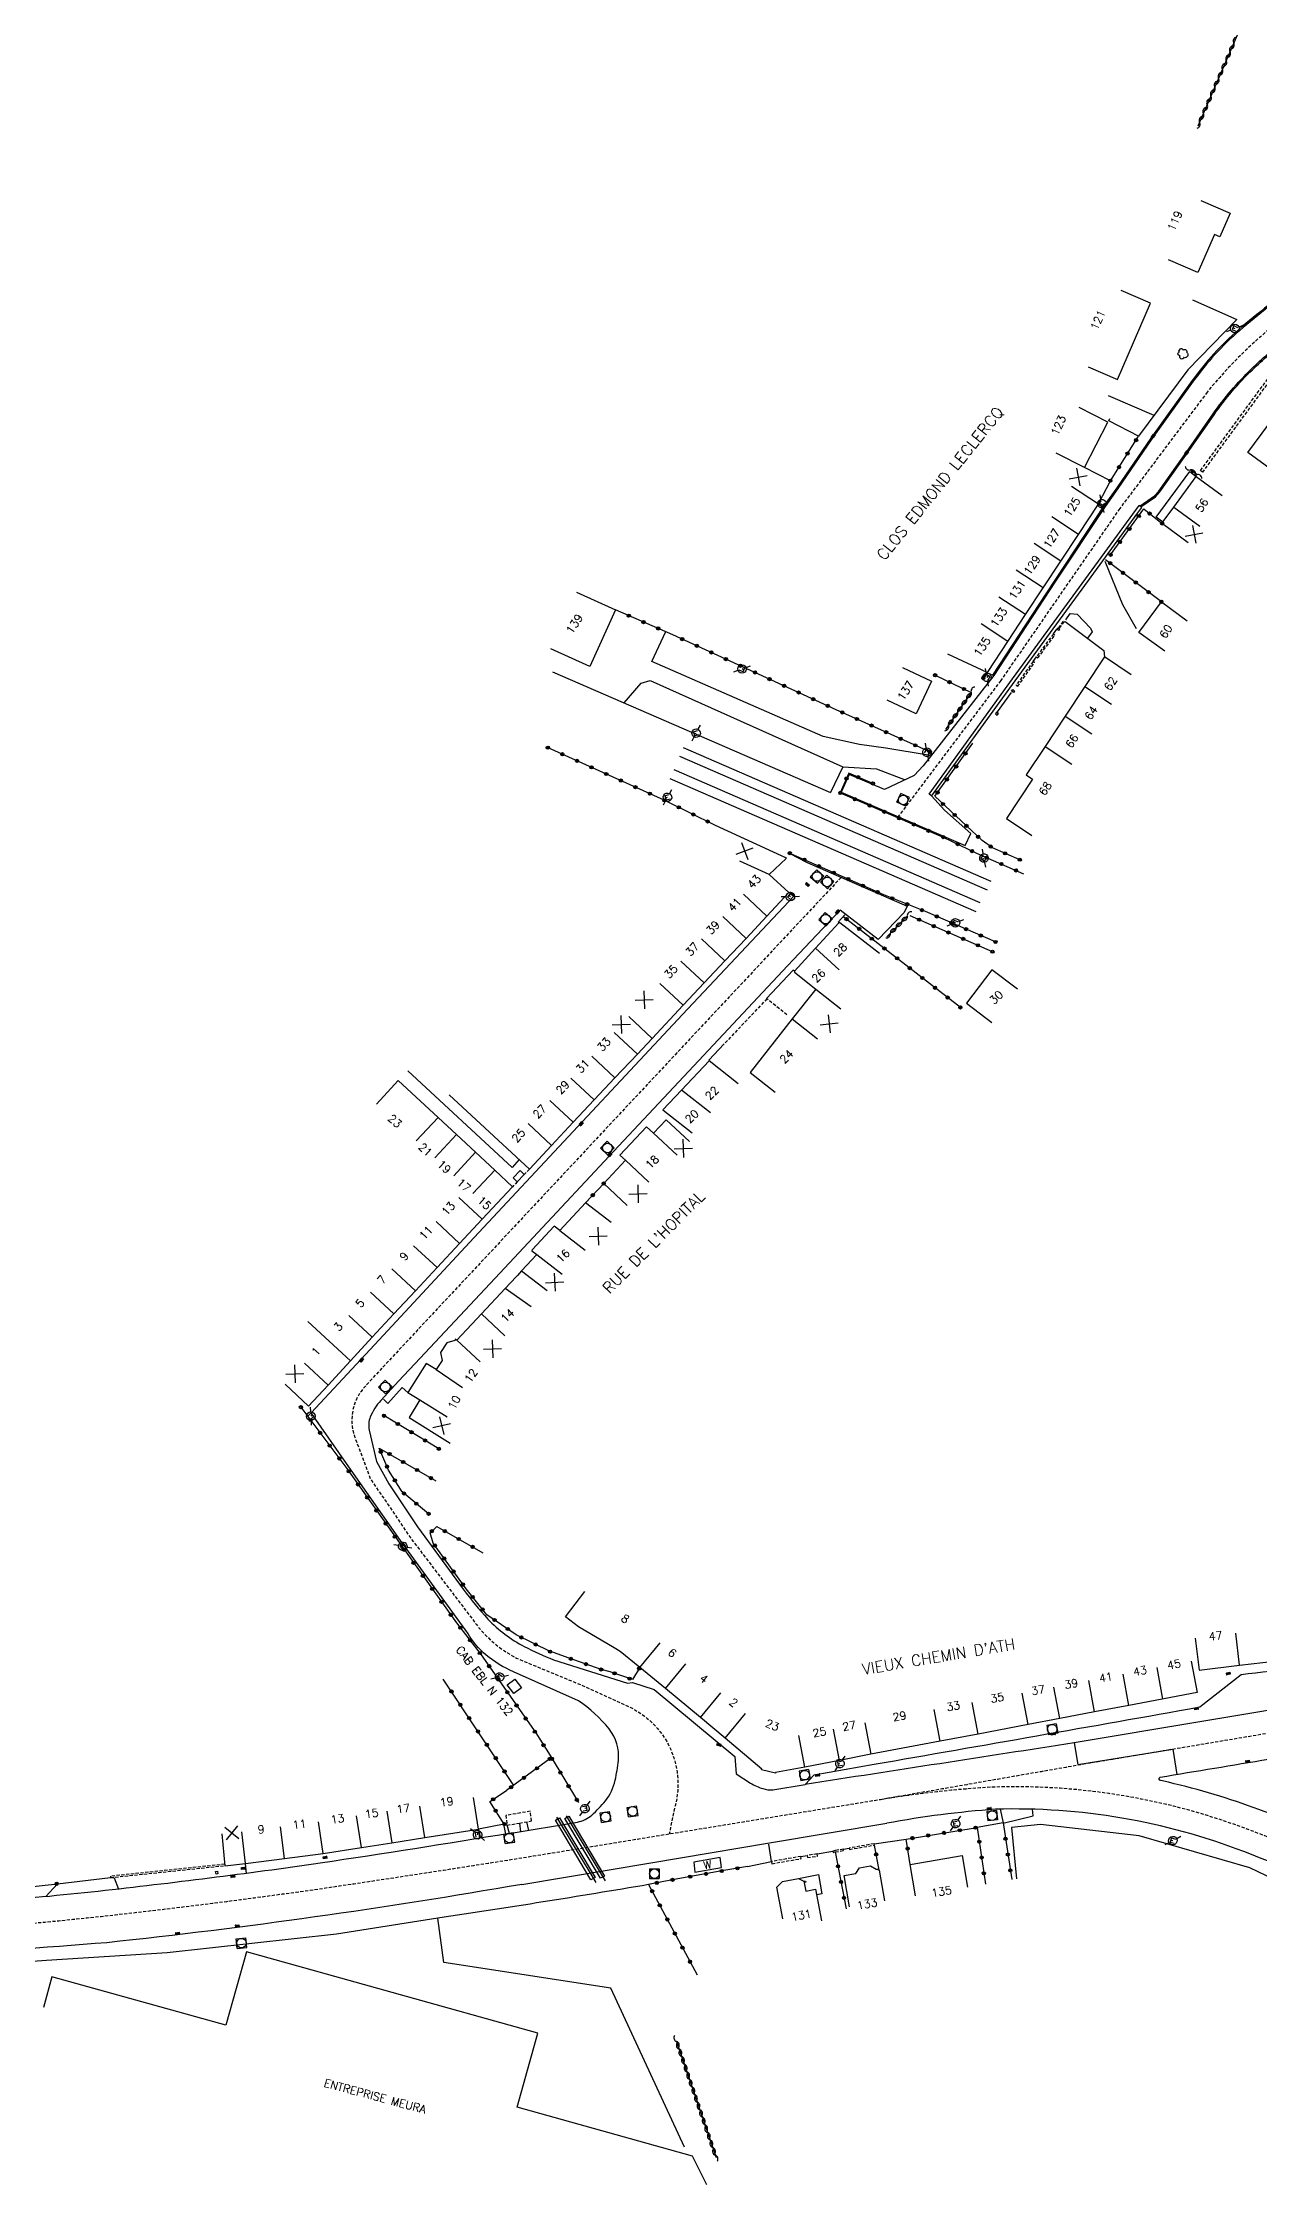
# Model space of a CAD drawing. Header units: millimetres. Extents: x 82000 to 83000, y 144000 to 145000.
# Drawn here: x 82163.7 to 82353.6, y 144452.7 to 144788.1 of the extents above; entities that cross this region are included whole.
import ezdxf
from ezdxf.enums import TextEntityAlignment as Align

# ---------------------------------------------------------------- set-up
doc = ezdxf.new("R2010")
doc.units = ezdxf.units.MM
doc.linetypes.add('DASHED', pattern=[0.75, 0.5, -0.25])
doc.layers.get('0').update_dxf_attribs({"linetype": 'CONTINUOUS'})
for name, color, linetype in [('W0001', 6, 'DASHED'), ('W0008', 7, 'CONTINUOUS'), ('W0100', 7, 'CONTINUOUS'), ('W0112', 1, 'DASHED'), ('W0211', 2, 'CONTINUOUS'), ('W0300', 7, 'CONTINUOUS'), ('W0310', 3, 'CONTINUOUS'), ('W0322', 7, 'CONTINUOUS'), ('W0330', 7, 'CONTINUOUS'), ('W0334', 7, 'CONTINUOUS'), ('W0400', 7, 'CONTINUOUS'), ('W0420', 7, 'CONTINUOUS'), ('W0471', 7, 'CONTINUOUS'), ('W0700', 7, 'CONTINUOUS'), ('W0984', 7, 'CONTINUOUS'), ('W0989', 7, 'CONTINUOUS'), ('W0991', 7, 'CONTINUOUS'), ('W1102', 7, 'CONTINUOUS')]:
    doc.layers.add(name, color=color, linetype=linetype)
doc.styles.get("Standard").update_dxf_attribs({"font": 'romans.shx', "width": 0.85})

# ---------------------------------------------------------------- blocks, each defined once
blk = doc.blocks.new('t310o')
at = {"color": 0, "linetype": 'Continuous'}
for centre, start, end in [((-0.5, 0.38), 216.8699, 323.1304), ((0.5, -0.37), 36.8699, 143.1303)]:
    blk.add_arc(centre, 0.625, start, end, dxfattribs=at)
blk = doc.blocks.new('T471')
for p, q in [((-0.333334, 0.333334), (-0.333334, -0.333334)), ((-0.333334, 0.333334), (0.333334, 0.333334)), ((-0.333334, 0), (0, 0)), ((0.500001, 0.500001), (1.000002, 1.000002)), ((-0.500001, -0.500001), (-1.000002, -1.000002)), ((-0.333334, -0.333334), (0.333334, -0.333334))]:
    blk.add_line(p, q)
blk.add_ellipse((0, 0), major_axis=(0.471405, 0.471405), ratio=1, start_param=5.4977871438, end_param=11.780972451)
blk = doc.blocks.new('T400')
for p, q in [((-0.15, 0.3), (0.15, 0.3)), ((-0.15, -0.25), (-0.15, 0.3)), ((-0.15, 0.15), (0.15, 0.15)), ((-0.15, 0), (0.15, 0)), ((0.15, 0.3), (0.15, -0.25)), ((-0.15, -0.15), (0.15, -0.15)), ((-0.15, -0.25), (-0.15, -0.3)), ((-0.15, -0.3), (0.15, -0.3)), ((0.15, -0.3), (0.15, -0.25))]:
    blk.add_line(p, q)
blk = doc.blocks.new('T420')
for p, q in [((0.75, 0.75), (-0.75, 0.75)), ((-0.75, 0.75), (-0.75, -0.75)), ((0.75, 0.75), (0.75, -0.75)), ((0.75, -0.75), (-0.75, -0.75))]:
    blk.add_line(p, q)
blk.add_ellipse((0, 0), major_axis=(-0.53, 0.53), ratio=1, start_param=3.926991, end_param=10.210176)
blk = doc.blocks.new('t322o')
at = {"color": 0, "linetype": 'Continuous'}
for radius in [0.25, 0.15]:
    blk.add_circle((0, 0), radius, dxfattribs=at)
blk = doc.blocks.new('t991o')
at = {"color": 0, "linetype": 'Continuous'}
for p, q in [((-1, 1), (1, -1)), ((-1, -1), (1, 1))]:
    blk.add_line(p, q, dxfattribs=at)
blk = doc.blocks.new('T300')
for p, q in [((-0.8, 0.51), (-0.86, 0.34)), ((-0.86, 0.34), (-0.86, 0.17)), ((-0.86, 0.17), (-0.74, 0.06)), ((-0.69, 0.63), (-0.8, 0.51)), ((-0.8, -0.06), (-0.74, 0.06)), ((-0.74, 0.06), (-0.69, 0.11)), ((-0.57, 0.69), (-0.69, 0.63)), ((-0.46, 0.69), (-0.57, 0.69)), ((-0.29, 0.63), (-0.46, 0.69)), ((-0.29, 0.63), (-0.17, 0.74)), ((-0.23, 0.57), (-0.29, 0.63)), ((-0.17, 0.74), (-0.06, 0.8)), ((-0.06, 0.8), (0.06, 0.8)), ((0.06, 0.8), (0.23, 0.74)), ((0.23, 0.74), (0.34, 0.63)), ((0.34, 0.63), (0.4, 0.51)), ((0.46, 0.46), (0.34, 0.46)), ((0.4, 0.51), (0.4, 0.46)), ((0.57, 0.4), (0.46, 0.46)), ((0.57, 0.4), (0.69, 0.29)), ((0.69, 0.29), (0.74, 0.17)), ((0.74, 0.06), (0.69, -0.17)), ((0.74, 0.17), (0.74, 0.06)), ((-0.8, -0.17), (-0.8, -0.06)), ((-0.8, -0.23), (-0.8, -0.17)), ((-0.74, -0.34), (-0.8, -0.23)), ((-0.69, -0.4), (-0.74, -0.34)), ((-0.51, -0.46), (-0.69, -0.4)), ((-0.4, -0.46), (-0.51, -0.46)), ((-0.4, -0.46), (-0.34, -0.46)), ((-0.34, -0.46), (-0.34, -0.4)), ((-0.34, -0.51), (-0.34, -0.46)), ((-0.29, -0.63), (-0.34, -0.51)), ((-0.17, -0.74), (-0.29, -0.63)), ((-0.06, -0.8), (-0.17, -0.74)), ((0.06, -0.8), (-0.06, -0.8)), ((0.17, -0.74), (0.06, -0.8)), ((0.23, -0.69), (0.17, -0.74)), ((0.29, -0.46), (0.23, -0.46)), ((0.29, -0.63), (0.23, -0.69)), ((0.46, -0.4), (0.29, -0.46)), ((0.34, -0.51), (0.29, -0.63)), ((0.34, -0.51), (0.34, -0.46)), ((0.57, -0.34), (0.46, -0.4)), ((0.63, -0.29), (0.57, -0.34)), ((0.69, -0.17), (0.63, -0.29))]:
    blk.add_line(p, q)

msp = doc.modelspace()

# ---------------------------------------------------------------- linework, layer by layer
at = {"layer": 'W0001'}
msp.add_lwpolyline([(82356.84, 144744.78, 0.054705), (82345.48, 144733.59), (82331.8, 144715.38), (82313.23, 144688.52), (82297.21, 144667.26)], format="xyb", dxfattribs=at)
at = {"layer": 'W0001', "flags": 128}
for points in [[(82288.3, 144657.77), (82219.28, 144583.97), (82214.01, 144578.3, 0.274755), (82212.31, 144570.44), (82214.79, 144563.84), (82221.1, 144554.53), (82231.41, 144540.98, 0.120634), (82238.11, 144535.57), (82248.03, 144531.48), (82255.02, 144528.28, -0.36531), (82262.38, 144512.7), (82261.45, 144508.29)], [(82507.07, 144562.55, -0.001603), (82463.83, 144548.15, -0.013563), (82441.16, 144541.97, -0.004898), (82433.69, 144540.37), (82364.92, 144525.7), (82325.31, 144519.07, -0.000613), (82294.4, 144513.67), (82244.86, 144505.58, -0.003362), (82207.56, 144499.81, -0.008159), (82172.74, 144495.4, -0.017566), (82137.54, 144492.77, 0.018351), (82096.92, 144489.91, 0.034875), (82074.36, 144486.35, 0.002438), (82033.6, 144472.99, 0.000111), (82000, 144461.78, 0.110793)], [(82565.97, 144521.93), (82555.39, 144514.03, -0.000043), (82533.33, 144497.7, -0.039101), (82501.82, 144476.24, -0.033942), (82489.16, 144471.06, -0.05311), (82468.4, 144466.66, -0.055109), (82439.69, 144466.85, -0.086878), (82402.98, 144478.69), (82400.82, 144480.09, -0.028702), (82381.74, 144493.04, 0.068047), (82352.41, 144508.81, 0.100228), (82312.23, 144515.65, 0.028086), (82294.4, 144513.67, 0.028086)]]:
    msp.add_lwpolyline(points, format="xyb", dxfattribs=at)
at = {"layer": 'W0008', "flags": 128}
for points in [[(82355.11, 144746.97, 0.010169), (82350.5, 144743.17, 0.060255), (82343.3, 144735.27), (82336.82, 144726.28), (82331.5, 144718.52), (82329.54, 144715.73), (82321.7, 144703.88), (82312.14, 144689.31), (82301.09, 144675.19), (82299.7, 144673.68), (82295.07, 144671.51), (82289.58, 144673.85), (82288.31, 144671.09), (82307.66, 144662.76), (82308.54, 144664.6), (82304.44, 144668.29), (82302.41, 144670.5), (82302.05, 144670.79), (82315.09, 144688.77), (82325.55, 144703.11), (82334.82, 144715.85), (82334.99, 144715.83), (82337.26, 144717.36), (82337.93, 144718.1), (82342.59, 144724.74), (82346.38, 144730.16, -0.048204), (82352.4, 144737.21, -0.021579), (82357.54, 144741.77)], [(82280.27, 144661.49), (82282.99, 144660.09), (82298.61, 144653.27), (82298.17, 144652.26), (82294.1, 144648.06), (82288.16, 144652.65), (82279.94, 144643.93), (82266.83, 144629.92), (82252.81, 144614.98), (82235, 144595.91), (82222.57, 144582.63), (82219.21, 144579.05), (82216.43, 144576.04, 0.088616), (82214.78, 144573.46, 0.162045), (82214.63, 144571.4), (82215.73, 144566.49), (82217.68, 144563), (82222.16, 144556.29), (82229.29, 144546.55, 0.030548), (82233.16, 144541.9, 0.084863), (82238.82, 144537.62, 0.025299), (82243.39, 144535.54), (82254.94, 144531.88), (82255.73, 144531.96), (82259.11, 144530.88), (82271.72, 144520.44), (82271.93, 144517.71), (82274.15, 144516.28, 0.073116), (82276.08, 144515.4, 0.081359), (82277.65, 144515.21), (82282.69, 144516.07), (82284.1, 144517.57), (82293.44, 144519.22)], [(82236.49, 144508.4), (82247.12, 144510.19, 0.142115), (82249.36, 144511.27, 0.038758), (82251.49, 144513.5, 0.120483), (82253.02, 144516.72, 0.023483), (82253.52, 144519.81, 0.199762), (82252.08, 144524.73, 0.075798), (82247.28, 144529.13), (82237.13, 144533.65, -0.066975), (82232.86, 144536.28, -0.094618), (82230.01, 144539.69), (82219.5, 144554.18), (82211.43, 144565.69), (82205.57, 144574.1), (82216.87, 144586.23), (82230.29, 144600.7), (82247.17, 144618.83), (82263.55, 144636.35), (82280.95, 144654.87), (82280.28, 144655.47)]]:
    msp.add_lwpolyline(points, format="xyb", dxfattribs=at)
at = {"layer": 'W0008'}
for points in [[(82301.89, 144676.86), (82295.31, 144677.97), (82291.19, 144678.51), (82285.48, 144679.77), (82258.74, 144691.47), (82260.91, 144696.18)], [(82254.44, 144685.01), (82257.09, 144688.1), (82258.47, 144688.5), (82288.55, 144675.03), (82293.83, 144674.73), (82298.28, 144673.01)], [(82292.94, 144520.77), (82288.05, 144519.81), (82282.64, 144518.77), (82278.07, 144517.9), (82278.06, 144517.8), (82275.88, 144518.35), (82275.91, 144518.45), (82270.18, 144523.3), (82266.33, 144526.51), (82260.89, 144531.03), (82256.88, 144534.31), (82253.82, 144536.83), (82252.84, 144537.41), (82247.31, 144540.66), (82245.26, 144542.23), (82248.3, 144546.2)]]:
    msp.add_lwpolyline(points, dxfattribs=at)
for points in [[(82293.44, 144519.22, 0.00101), (82344.31, 144528.16), (82350.76, 144533.24, -0.000754), (82386.82, 144537.33, 0.035106), (82440.35, 144545.41, 0.013517), (82462.77, 144551.52, 0.001468), (82502.35, 144564.69)], [(82525.61, 144186.64), (82526.75, 144189.85), (82531.88, 144204.43), (82534.1, 144203.71), (82539.57, 144219.02, -0.000102), (82557.7, 144270.45, -0.000099), (82577.68, 144326.97, -0.069428), (82581.29, 144339.83, 0.001035), (82588.06, 144362.03, 0.148187), (82586.38, 144389.67, 0.058928), (82557.58, 144432.91, 0.025635), (82540.03, 144455.27, 0.09965), (82519.68, 144467.33, 0.100381), (82501.47, 144469.72, 0.043818), (82478.65, 144464.99, -0.048612), (82452.35, 144462.73, -0.065405), (82424.91, 144466.52, -0.052089), (82402.05, 144475.45, -0.021434), (82382.93, 144487.99, 0.026153), (82370.32, 144496.58), (82370.24, 144496.45, 0.044751), (82351.17, 144505.56, 0.100098), (82312.41, 144512.18, 0.027969), (82295.43, 144509.99, 0.027969)], [(82236.49, 144508.4, -0.003364), (82206.98, 144503.75, -0.008156), (82172.31, 144499.36, -0.017561), (82137.4, 144496.75, 0.018328), (82096.54, 144493.88, 0.035071), (82073.3, 144490.2, 0.002448), (82032.35, 144476.77, 0.000097), (82002.84, 144466.93, -0.158719), (82001.82, 144466.91), (82000, 144468.17, -0.171746)], [(82238.47, 144500.45, -0.016612), (82173.66, 144491.34, -0.008158), (82114.27, 144487.52, 0.052913), (82074.25, 144481.83, -0.001447), (82037.68, 144469.76, -0.000276), (82014.24, 144462.02), (82000, 144457.32, 0.438562)]]:
    msp.add_lwpolyline(points, format="xyb", dxfattribs=at)
at = {"layer": 'W0008', "flags": 128}
msp.add_lwpolyline([(82238.47, 144500.45), (82258.57, 144503.8), (82277.1, 144506.93), (82295.43, 144509.99)], dxfattribs=at)
at = {"layer": 'W0100'}
for points in [[(82344.48, 144763.52), (82349.06, 144761.52), (82347.45, 144757.85), (82346.61, 144758.2), (82344, 144752.25), (82339.42, 144754.26)], [(82326.86, 144737.53), (82331.45, 144735.55), (82336.61, 144747.48), (82332.02, 144749.46)], [(82355.85, 144721.15), (82351.82, 144724.12), (82358.36, 144732.99), (82362.39, 144730.02)], [(82304.93, 144692.69), (82311.06, 144689.8), (82311.25, 144689.92), (82314.35, 144694.6), (82317.09, 144698.82), (82319.83, 144702.98), (82322.61, 144707.17), (82325.39, 144711.34), (82328.49, 144716.08), (82328.57, 144716.24), (82330.35, 144719.74), (82326.33, 144721.78), (82329.96, 144728.9), (82325.5, 144731.17)], [(82342.51, 144710.04), (82338.49, 144713.01), (82338.46, 144713.15), (82340.27, 144715.61), (82343.77, 144720.39), (82347.8, 144717.44)], [(82246.96, 144702.3), (82253.06, 144699.56), (82249.06, 144690.72), (82242.95, 144693.46)], [(82338.83, 144693.08), (82334.8, 144696.04), (82338.31, 144700.82), (82342.34, 144697.86)], [(82333.6, 144689.43), (82329.43, 144692.2), (82326.35, 144687.57), (82323.29, 144682.94), (82320.14, 144678.19), (82317.21, 144673.76), (82318.21, 144673.09), (82314.15, 144666.95), (82318.09, 144664.33)], [(82297.91, 144690.57), (82302.43, 144688.44), (82300.04, 144683.34), (82295.51, 144685.46)], [(82268.64, 144665.9), (82279.61, 144660.87), (82279.73, 144660.74), (82277.05, 144658.22), (82280.14, 144655.38), (82276.68, 144651.69), (82273.45, 144648.24), (82270.16, 144644.75), (82266.9, 144641.28), (82263.62, 144637.78), (82258.79, 144632.62), (82256.49, 144630.14), (82252.99, 144626.43), (82249.76, 144623), (82246.47, 144619.5), (82243.07, 144615.89), (82239.64, 144612.19), (82227.09, 144623.81)], [(82294.3, 144645.88), (82288.12, 144650.69), (82287.96, 144650.67), (82284.32, 144646.73), (82281, 144643.13), (82281.02, 144642.96), (82284.36, 144640.32), (82280.67, 144635.66), (82274.08, 144627.3), (82278, 144624.21)], [(82315.83, 144640.29), (82311.86, 144643.33), (82307.87, 144638.12), (82311.84, 144635.07)], [(82272.25, 144625.53), (82267.7, 144629.11), (82263.36, 144624.54), (82260.48, 144621.46), (82265.04, 144617.88)], [(82215.73, 144622.35), (82219.11, 144626.02), (82225.36, 144620.27), (82228.25, 144617.59), (82231.21, 144614.82), (82234.22, 144612.04), (82237.01, 144609.44), (82232.25, 144604.36), (82228.73, 144600.59), (82225.2, 144596.81), (82221.83, 144593.18), (82218.48, 144589.58), (82215.09, 144585.94), (82211.71, 144582.25), (82208.18, 144578.44), (82205.12, 144575.17), (82201.47, 144578.59)], [(82264.63, 144616.48), (82260.96, 144619.88), (82259.01, 144617.78), (82257.91, 144618.77), (82253.77, 144614.36), (82254.63, 144613.57), (82251.23, 144609.94), (82254.88, 144606.52)], [(82252.37, 144603.87), (82248.39, 144606.93), (82244.38, 144602.61), (82243.49, 144603.3), (82240.07, 144599.6), (82240.03, 144599.43), (82240.77, 144598.86), (82238.41, 144596.28), (82242.39, 144593.22)], [(82239.92, 144590.67), (82235.82, 144593.53), (82232.13, 144589.57), (82228.31, 144585.49), (82228.23, 144585.53), (82228.04, 144585.48), (82227.98, 144585.39), (82226.73, 144585.07), (82225.75, 144583.55), (82226, 144582.27), (82225.05, 144580.88), (82223.52, 144581.82), (82220.63, 144577.31), (82222.53, 144576.13), (82220.83, 144573.38), (82227.23, 144569.4)], [(82343.6, 144538.9), (82344.21, 144533.93), (82350.52, 144534.7), (82359.63, 144535.75), (82364.83, 144536.37), (82372.51, 144537.23), (82376.4, 144537.66), (82384.5, 144538.55), (82388.59, 144539), (82393.5, 144539.52), (82392.98, 144544.49)], [(82342.94, 144535.32), (82343.88, 144530.41), (82333.25, 144528.39), (82327.89, 144527.38), (82322.45, 144526.36), (82317.52, 144525.43), (82309.68, 144523.94), (82303.77, 144522.84), (82292.94, 144520.77)], [(82191.59, 144508.34), (82192.09, 144503.37), (82195.29, 144503.69), (82201.41, 144504.49), (82207.4, 144505.27), (82213.42, 144506.22), (82218.12, 144506.96), (82223.28, 144507.75), (82231.69, 144509.07), (82230.92, 144514.01)], [(82299.93, 144498.64), (82299.09, 144503.57), (82307.21, 144504.95), (82308.04, 144500.02)], [(82279.19, 144495.08), (82278.26, 144499.99), (82279.16, 144500.92), (82281.63, 144501.39), (82282.48, 144500.93), (82282.77, 144499.39), (82284.32, 144499.69), (82285.25, 144494.77)], [(82289.63, 144496.92), (82288.78, 144501.85), (82290.58, 144502.15), (82291.18, 144503.04), (82292.91, 144503.37), (82293.78, 144502.82), (82294.02, 144502.83), (82294.26, 144502.67), (82295.09, 144497.86)], [(82267.32, 144453.52), (82265.1, 144458), (82237.72, 144465.66), (82240.95, 144477.2), (82195.43, 144489.93), (82192.21, 144478.43), (82165.08, 144486.02), (82163.73, 144481.21)]]:
    msp.add_lwpolyline(points, dxfattribs=at)
for points in [[(82236.16, 144531.61), (82237.35, 144532.52), (82238.4, 144531.17), (82237.21, 144530.25)], [(82265.48, 144502.38), (82269.63, 144503.1), (82269.43, 144504.66), (82265.28, 144503.93)]]:
    msp.add_lwpolyline(points, close=True, dxfattribs=at)
at = {"layer": 'W0112'}
for points in [[(82344.74, 144721.09), (82344.42, 144721.33), (82354.87, 144735.57), (82355.19, 144735.33)], [(82318.79, 144692.23), (82319.03, 144692.05), (82321.69, 144695.62), (82321.45, 144695.8)], [(82321.99, 144696.53), (82322.17, 144696.77), (82322.41, 144696.6), (82322.23, 144696.35)], [(82315.63, 144687.79), (82315.88, 144687.62), (82318.51, 144691.31), (82318.27, 144691.49)], [(82314.92, 144686.85), (82315.1, 144687.1), (82315.38, 144686.9), (82315.2, 144686.64)], [(82312.39, 144683.32), (82312.67, 144683.12), (82312.86, 144683.38), (82312.57, 144683.58)], [(82235.95, 144511.22), (82236.15, 144509.71), (82238.08, 144510), (82239.96, 144510.36), (82239.76, 144511.87)], [(82282.03, 144504.82), (82277.44, 144504.02), (82277.5, 144503.68), (82282.09, 144504.48)], [(82284.56, 144505.21), (82282.99, 144504.97), (82283.05, 144504.63), (82284.61, 144504.87)], [(82288.66, 144505.95), (82287.35, 144505.72), (82286.99, 144505.63), (82287.05, 144505.42), (82287.39, 144505.51), (82288.7, 144505.74)], [(82293.45, 144506.79), (82289.58, 144506.11), (82289.61, 144505.9), (82293.5, 144506.58)]]:
    msp.add_lwpolyline(points, close=True, dxfattribs=at)
for points in [[(82322.26, 144696.71), (82323.04, 144697.77), (82323.11, 144697.72), (82322.33, 144696.66)], [(82279.84, 144636.3), (82276.71, 144638.81), (82270.06, 144631.75)], [(82239.64, 144612.19), (82238.81, 144611.36)], [(82237.73, 144610.22), (82237.01, 144609.44)], [(82237.76, 144595.57), (82237.58, 144595.35)], [(82228.04, 144585.48), (82228.17, 144585.69)], [(82192.07, 144503.58), (82174.2, 144501.73), (82174.22, 144501.51), (82192.09, 144503.37)], [(82282.48, 144500.93), (82282.73, 144500.97), (82282.77, 144500.77), (82282.52, 144500.72)]]:
    msp.add_lwpolyline(points, dxfattribs=at)
at = {"layer": 'W0211'}
msp.add_lwpolyline([(82243.24, 144689.88), (82286.62, 144671.01)], dxfattribs=at)
at = {"layer": 'W0310', "flags": 128}
msp.add_lwpolyline([(82361.02, 144789.65), (82351.63, 144792.81), (82344.01, 144775.13)], dxfattribs=at)
at = {"layer": 'W0310'}
for points in [[(82343.84, 144720.68), (82342.83, 144721.43)], [(82308.61, 144686.66), (82304.62, 144680.85)], [(82298.64, 144651.69), (82295.44, 144648.47)], [(82262.6, 144475.9), (82268.77, 144457.79)]]:
    msp.add_lwpolyline(points, dxfattribs=at)
at = {"layer": 'W0322'}
for points in [[(82330.35, 144719.74), (82334.73, 144726.68)], [(82330.39, 144708.15), (82335.58, 144715.32), (82338.49, 144713.01)], [(82338.31, 144700.82), (82329.6, 144707.38)], [(82302.17, 144677.37), (82287.54, 144683.96), (82262.04, 144695.66), (82253.06, 144699.56)], [(82302.98, 144689.35), (82308.61, 144686.66)], [(82310.5, 144688.9), (82311.06, 144689.8)], [(82316.21, 144660.53), (82311.96, 144662.36), (82310.32, 144663.53), (82302.93, 144670.43), (82308.88, 144678.72)], [(82242.5, 144678.03), (82260.63, 144669.86), (82268.64, 144665.9)], [(82293.27, 144672.44), (82289.51, 144674.05), (82288.14, 144670.97), (82304.23, 144664.06), (82309.43, 144661.54), (82316.79, 144658.34)], [(82312.41, 144647.67), (82301.46, 144652.43), (82294.95, 144655.04), (82280.11, 144661.62)], [(82311.94, 144646.15), (82299.09, 144651.77)], [(82306.92, 144637.45), (82288.75, 144651.56)], [(82251.23, 144609.94), (82248.39, 144606.93)], [(82203.95, 144575), (82211.12, 144565.4), (82219.58, 144553.42), (82228.25, 144541.31), (82232.12, 144536.29), (82240.61, 144524.12), (82242.86, 144520.56), (82247.27, 144513.26)], [(82225.49, 144568.5), (82216.89, 144573.68)], [(82223.89, 144558.33), (82219.76, 144561.75), (82217.64, 144565.15), (82216.16, 144568.62), (82225.02, 144563.49)], [(82242.85, 144536.81), (82237.58, 144539.43), (82233, 144542.56), (82229.75, 144546.61), (82224.6, 144553.76), (82224.12, 144555.37), (82225.16, 144556.35), (82232.38, 144552.26)], [(82250.82, 144534.02), (82245.1, 144536.03)], [(82237.19, 144515.92), (82226.17, 144532.53)], [(82256.78, 144534.15), (82255.72, 144532.43), (82252.24, 144533.65)], [(82242.83, 144520.05), (82236.07, 144515.11)], [(82235.71, 144509.86), (82233.43, 144513.38), (82236.07, 144515.11)], [(82299.09, 144503.57), (82298.45, 144507.52), (82309.56, 144509.35), (82310.84, 144500.49)], [(82313.59, 144510.05), (82314.94, 144501.19)], [(82287.39, 144505.51), (82289.08, 144496.65)], [(82294.26, 144502.67), (82293.5, 144506.58)], [(82273.68, 144503.23), (82269.66, 144502.54), (82261.98, 144501.16), (82258.24, 144500.42), (82265.82, 144486.29)], [(82153.39, 144499.17), (82155.37, 144499.41), (82165.92, 144500.55)]]:
    msp.add_lwpolyline(points, dxfattribs=at)
at = {"layer": 'W0330'}
for points in [[(82350.1, 144744.91), (82342.43, 144737.07), (82334.73, 144726.68)], [(82394.05, 144477.43), (82381.12, 144486.73), (82370.06, 144493.83), (82362.55, 144498.03), (82352.11, 144503.05), (82334.86, 144508.02), (82319.42, 144509.81), (82314.92, 144509.32), (82315.69, 144501.31)]]:
    msp.add_lwpolyline(points, dxfattribs=at)
at = {"layer": 'W0334'}
for p, q in [((82313.59, 144510.05), (82309.56, 144509.35)), ((82282.03, 144504.82), (82282.99, 144504.97)), ((82273.68, 144503.23), (82277.44, 144504.02))]:
    msp.add_line(p, q, dxfattribs=at)
for points in [[(82390.56, 144775.1), (82390.44, 144775.26), (82374.65, 144762.73), (82370.14, 144759.14), (82354.99, 144747.13, 0.010169), (82350.37, 144743.32, 0.060252), (82343.14, 144735.38), (82336.66, 144726.4), (82331.34, 144718.64), (82329.38, 144715.84), (82329.36, 144715.81)], [(82440.35, 144545.41), (82364.26, 144529.18), (82324.71, 144522.56, -0.000613), (82282.69, 144516.07)], [(82258.24, 144500.42, -0.005296), (82225.31, 144495.16, -0.008167)]]:
    msp.add_lwpolyline(points, format="xyb", dxfattribs=at)
at = {"layer": 'W0334', "flags": 128}
for points in [[(82390.44, 144775.25), (82374.65, 144762.73), (82370.14, 144759.14), (82354.99, 144747.13, 0.010169), (82350.37, 144743.32, 0.060252), (82343.14, 144735.38), (82336.66, 144726.4), (82331.34, 144718.64), (82329.38, 144715.84), (82329.36, 144715.81)], [(82335.09, 144715.66), (82337.39, 144717.21), (82338.08, 144717.98), (82342.75, 144724.62), (82346.55, 144730.05, -0.048204), (82352.54, 144737.07, -0.021575), (82357.66, 144741.61)]]:
    msp.add_lwpolyline(points, format="xyb", dxfattribs=at)
at = {"layer": 'W0334'}
for points in [[(82343.18, 144748), (82350.1, 144744.91)], [(82330.02, 144733.03), (82337.15, 144729.95)], [(82334.73, 144726.68), (82330.1, 144729.08), (82330.27, 144729.44)], [(82338.54, 144713.25), (82337.48, 144714.04), (82342.74, 144721.16), (82343.77, 144720.39)], [(82311.04, 144689.78), (82312, 144689.37), (82320.33, 144702.05), (82329.4, 144715.79), (82328.57, 144716.24)], [(82334.41, 144696.62), (82332.29, 144700.36), (82329.54, 144707.11)], [(82323.37, 144698.01), (82324.08, 144698.99), (82325.14, 144698.88), (82327.25, 144696.7), (82327.5, 144696.11), (82326.77, 144695.15)], [(82321.45, 144695.8), (82321.99, 144696.53)], [(82323.29, 144697.76), (82329.34, 144693.21), (82329.43, 144692.2)], [(82318.27, 144691.49), (82318.79, 144692.23)], [(82312.73, 144683.63), (82314.9, 144686.65)], [(82288.55, 144675.03), (82286.62, 144671.01)], [(82287.96, 144650.67), (82287.86, 144650.78), (82288.9, 144651.89)], [(82281, 144643.13), (82280.82, 144643.28), (82276.65, 144638.84)], [(82270.06, 144631.75), (82267.63, 144629.2), (82267.7, 144629.11)], [(82238.03, 144613.68), (82236.92, 144612.43), (82220.65, 144627.54)], [(82237.58, 144595.35), (82235.82, 144593.53)], [(82238.41, 144596.28), (82237.76, 144595.57)], [(82220.63, 144577.31), (82219.78, 144578.06), (82217.5, 144575.59), (82216.84, 144576.23)], [(82245.1, 144536.03), (82242.98, 144536.84)], [(82252.24, 144533.65), (82250.82, 144534.02)], [(82324.71, 144522.56), (82325.29, 144519.16), (82340.11, 144521.55), (82340.72, 144517.63)], [(82313.16, 144512.2), (82313.59, 144510.05)], [(82313.6, 144510.02), (82318.29, 144511.13), (82318.18, 144512.19)], [(82236.15, 144509.71), (82235.71, 144509.86), (82231.69, 144509.07), (82231.83, 144507.62)], [(82235.93, 144508.28), (82235.64, 144509.85)], [(82236.51, 144508.37), (82236.16, 144509.71)], [(82238.08, 144509.99), (82238.26, 144508.65)], [(82239.52, 144508.86), (82239.21, 144510.22)], [(82293.45, 144506.79), (82298.45, 144507.52)], [(82277.44, 144504.02), (82277.01, 144506.74)], [(82284.56, 144505.21), (82286.99, 144505.63)], [(82288.66, 144505.95), (82289.58, 144506.11)], [(82165.92, 144500.55), (82174.22, 144501.51), (82174.77, 144501.48), (82175.46, 144499.71)], [(82195.23, 144503.68), (82195.42, 144502.16)], [(82281.63, 144501.39), (82284.77, 144501.98), (82285.3, 144498.95), (82284.49, 144498.8)], [(82165.92, 144500.55), (82164.1, 144498.53)], [(82263.86, 144459.41), (82252.33, 144484.22), (82226.27, 144488.23), (82225.31, 144495.16), (82209.53, 144492.67), (82183.06, 144489.75), (82164.21, 144488.57), (82159.92, 144488.23), (82160, 144480.13)]]:
    msp.add_lwpolyline(points, dxfattribs=at)
at = {"layer": 'W0334', "flags": 128}
msp.add_lwpolyline([(82302.44, 144670.47), (82315.49, 144688.47), (82325.95, 144702.81), (82334.63, 144714.74), (82335.25, 144715.55), (82334.82, 144715.85)], dxfattribs=at)
at = {"layer": 'W0334'}
for points in [[(82238.81, 144611.36), (82238.16, 144611.96), (82237.11, 144610.85), (82237.73, 144610.22)], [(82244.32, 144510.85), (82249.89, 144501.51), (82249.24, 144501.15), (82243.68, 144510.49)], [(82245.81, 144511.09), (82251.38, 144501.75), (82250.73, 144501.4), (82245.17, 144510.74)], [(82190.63, 144502.48), (82190.9, 144502.52), (82190.97, 144502.09), (82190.7, 144502.06)]]:
    msp.add_lwpolyline(points, close=True, dxfattribs=at)
msp.add_lwpolyline([(82369.18, 144505.19, -0.85711), (82368.97, 144505.07), (82366.93, 144506.21, 0.062869), (82339.44, 144516.39), (82338.23, 144516.66, -0.730531), (82338.11, 144517.2, 0.001173), (82371.99, 144522.87, -0.255579), (82372.56, 144522.78, -0.160044), (82372.51, 144522.36, 0.201359), (82369.16, 144505.6), (82369.18, 144505.19)], format="xyb", close=True, dxfattribs=at)
at = {"layer": 'W0700'}
for points in [[(82263.06, 144676.69), (82311.1, 144655.8)], [(82263.65, 144678.07), (82311.7, 144657.18)], [(82261.57, 144673.22), (82309.35, 144652.45)], [(82262.17, 144674.6), (82309.94, 144653.83)], [(82243.86, 144510.93), (82249.99, 144500.75)], [(82245.35, 144511.18), (82251.48, 144501)]]:
    msp.add_lwpolyline(points, dxfattribs=at)
at = {"layer": 'W1102'}
for p, q in [((82326.33, 144721.78), (82321.87, 144724.05)), ((82328.49, 144716.08), (82324.3, 144718.81)), ((82340.27, 144715.61), (82344.3, 144712.65)), ((82325.39, 144711.34), (82321.21, 144714.09)), ((82322.61, 144707.17), (82318.45, 144709.94)), ((82319.83, 144702.98), (82315.66, 144705.74)), ((82317.09, 144698.82), (82312.91, 144701.56)), ((82314.35, 144694.6), (82310.17, 144697.35)), ((82326.35, 144687.57), (82330.52, 144684.8)), ((82323.29, 144682.94), (82327.45, 144680.18)), ((82320.14, 144678.19), (82324.31, 144675.43)), ((82277.05, 144658.22), (82272.5, 144660.31)), ((82276.68, 144651.69), (82273.04, 144655.12)), ((82273.45, 144648.24), (82269.81, 144651.67)), ((82270.16, 144644.75), (82266.51, 144648.17)), ((82284.32, 144646.73), (82287.99, 144643.33)), ((82266.9, 144641.28), (82263.26, 144644.7)), ((82263.62, 144637.78), (82259.98, 144641.2)), ((82284.36, 144640.32), (82288.28, 144637.22)), ((82258.79, 144632.62), (82255.13, 144636.03)), ((82280.67, 144635.66), (82284.59, 144632.56)), ((82256.49, 144630.14), (82252.84, 144633.55)), ((82252.99, 144626.43), (82249.36, 144629.85)), ((82249.76, 144623), (82246.12, 144626.42)), ((82246.47, 144619.5), (82242.83, 144622.93)), ((82267.91, 144620.96), (82263.36, 144624.54)), ((82225.36, 144620.27), (82221.97, 144616.6)), ((82243.07, 144615.89), (82239.42, 144619.31)), ((82228.25, 144617.59), (82224.85, 144613.93)), ((82231.21, 144614.82), (82227.81, 144611.16)), ((82259.01, 144617.78), (82262.68, 144614.38)), ((82234.22, 144612.04), (82230.82, 144608.37)), ((82254.63, 144613.57), (82258.28, 144610.15)), ((82232.25, 144604.36), (82228.59, 144607.77)), ((82228.73, 144600.59), (82225.07, 144604)), ((82244.38, 144602.61), (82248.36, 144599.55)), ((82225.2, 144596.81), (82221.54, 144600.22)), ((82240.77, 144598.86), (82244.75, 144595.8)), ((82221.83, 144593.18), (82218.17, 144596.59)), ((82218.48, 144589.58), (82214.81, 144592.98)), ((82211.71, 144582.25), (82205.05, 144588.38)), ((82215.09, 144585.94), (82211.42, 144589.33)), ((82232.13, 144589.57), (82235.79, 144586.15)), ((82228.31, 144585.49), (82231.95, 144582.07)), ((82208.18, 144578.44), (82204.52, 144581.85)), ((82225.05, 144580.88), (82229.18, 144578.07)), ((82222.53, 144576.13), (82226.78, 144573.49)), ((82256.88, 144534.31), (82260.05, 144538.17)), ((82350.52, 144534.7), (82349.93, 144539.67)), ((82260.89, 144531.03), (82264.07, 144534.89)), ((82338.56, 144529.4), (82337.63, 144534.31)), ((82322.45, 144526.36), (82321.52, 144531.27)), ((82327.89, 144527.38), (82326.96, 144532.29)), ((82333.25, 144528.39), (82332.32, 144533.3)), ((82266.33, 144526.51), (82269.53, 144530.35)), ((82303.77, 144522.84), (82302.84, 144527.75)), ((82309.68, 144523.94), (82308.76, 144528.85)), ((82317.52, 144525.43), (82316.59, 144530.34)), ((82270.18, 144523.3), (82273.39, 144527.13)), ((82288.05, 144519.81), (82287.1, 144524.72)), ((82292, 144525.68), (82292.94, 144520.77)), ((82282.64, 144518.77), (82281.71, 144523.68)), ((82213.42, 144506.22), (82212.64, 144511.16)), ((82217.36, 144511.9), (82218.12, 144506.96)), ((82223.28, 144507.75), (82222.52, 144512.69)), ((82195.29, 144503.69), (82194.72, 144508.66)), ((82201.41, 144504.49), (82200.76, 144509.45)), ((82207.4, 144505.27), (82206.68, 144510.22))]:
    msp.add_line(p, q, dxfattribs=at)

# ---------------------------------------------------------------- block references
at = {"layer": 'W0300', "rotation": 336.620929072025}
msp.add_blockref('T300', (82341.72, 144739.5), dxfattribs=at)
at = {"layer": 'W0310'}
for p, rotation in [((82348.43, 144785.37), 246.677572950923), ((82349.02, 144786.75), 246.677572950923), ((82349.61, 144788.12), 246.677572950923), ((82347.24, 144782.61), 246.677572950923), ((82347.83, 144783.99), 246.677572950923), ((82345.46, 144778.48), 246.677572950923), ((82346.05, 144779.86), 246.677572950923), ((82346.64, 144781.24), 246.677572950923), ((82344.27, 144775.73), 246.677572950923), ((82344.86, 144777.11), 246.677572950923), ((82342.84, 144721.43), 143.224953770069), ((82343.84, 144720.68), 143.224953770069), ((82307.19, 144684.6), 235.53003667886), ((82307.9, 144685.63), 235.53003667886), ((82308.61, 144686.66), 235.53003667886), ((82305.07, 144681.51), 235.53003667886), ((82305.78, 144682.54), 235.53003667886), ((82306.49, 144683.57), 235.53003667886), ((82297.76, 144650.81), 225.198069270089), ((82298.64, 144651.69), 225.198069270089), ((82296, 144649.03), 225.198069270089), ((82296.88, 144649.92), 225.198069270089), ((82262.6, 144475.9), 288.812509181798), ((82263, 144474.72), 288.812509181798), ((82263.4, 144473.54), 288.812509181798), ((82263.81, 144472.35), 288.812509181798), ((82264.21, 144471.17), 288.812509181798), ((82264.61, 144469.99), 288.812509181798), ((82265.02, 144468.8), 288.812509181798), ((82265.42, 144467.62), 288.812509181798), ((82265.82, 144466.44), 288.812509181798), ((82266.23, 144465.25), 288.812509181798), ((82266.63, 144464.07), 288.812509181798), ((82267.03, 144462.89), 288.812509181798), ((82267.43, 144461.7), 288.812509181798), ((82267.84, 144460.52), 288.812509181798), ((82268.24, 144459.34), 288.812509181798), ((82268.64, 144458.15), 288.812509181798)]:
    msp.add_blockref('t310o', p, dxfattribs=dict(at, rotation=rotation))
at = {"layer": 'W0322'}
for p, rotation in [((82334.36, 144726.08), 57.7653739035614), ((82331.69, 144721.85), 57.7653739035614), ((82333.02, 144723.97), 57.7653739035614), ((82330.35, 144719.74), 57.7653739035614), ((82333.32, 144712.2), 54.1309189375109), ((82334.79, 144714.22), 54.1309189375109), ((82336.48, 144714.6), 321.503791643754), ((82338.43, 144713.05), 321.503791643754), ((82331.86, 144710.17), 54.1309189375109), ((82330.32, 144706.84), 143.014294867454), ((82330.39, 144708.15), 54.1309189375109), ((82332.32, 144705.33), 143.014294867454), ((82334.31, 144703.83), 143.014294867454), ((82336.31, 144702.32), 143.014294867454), ((82255.16, 144698.65), 156.5248383162602), ((82338.31, 144700.82), 143.014294867454), ((82257.45, 144697.65), 156.5248383162602), ((82259.74, 144696.66), 156.5248383162602), ((82263.49, 144694.99), 155.362577202363), ((82265.77, 144693.95), 155.362577202363), ((82268.04, 144692.91), 155.362577202363), ((82270.31, 144691.87), 155.362577202363), ((82272.58, 144690.82), 155.362577202363), ((82274.86, 144689.78), 155.362577202363), ((82277.13, 144688.74), 155.362577202363), ((82302.98, 144689.35), 334.535943815252), ((82305.24, 144688.27), 334.535943815252), ((82310.5, 144688.9), 58.10147766226299), ((82279.4, 144687.7), 155.362577202363), ((82281.67, 144686.65), 155.362577202363), ((82283.95, 144685.61), 155.362577202363), ((82307.49, 144687.2), 334.535943815252), ((82286.22, 144684.57), 155.362577202363), ((82288.49, 144683.53), 155.724716140316), ((82290.77, 144682.51), 155.724716140316), ((82293.05, 144681.48), 155.724716140316), ((82295.33, 144680.45), 155.724716140316), ((82297.61, 144679.42), 155.724716140316), ((82299.89, 144678.4), 155.724716140316), ((82242.5, 144678.03), 335.727088420377), ((82244.78, 144677), 335.727088420377), ((82247.06, 144675.97), 335.727088420377), ((82249.34, 144674.95), 335.727088420377), ((82302.17, 144677.37), 155.724716140316), ((82306.28, 144675.09), 54.3393382985888), ((82307.73, 144677.13), 54.3393382985888), ((82251.62, 144673.92), 335.727088420377), ((82253.9, 144672.89), 335.727088420377), ((82256.18, 144671.86), 335.727088420377), ((82289.14, 144673.22), 246.061535861232), ((82290.97, 144673.42), 156.87303743799), ((82293.27, 144672.44), 156.87303743799), ((82304.82, 144673.06), 54.3393382985888), ((82258.45, 144670.84), 335.727088420377), ((82260.73, 144669.8), 333.73587167824), ((82262.97, 144668.7), 333.73587167824), ((82288.18, 144670.96), 336.760112063415), ((82290.47, 144669.97), 336.760112063415), ((82292.77, 144668.98), 336.760112063415), ((82303.36, 144671.03), 54.3393382985888), ((82304.21, 144669.23), 136.951963132286), ((82265.22, 144667.59), 333.73587167824), ((82267.46, 144666.49), 333.73587167824), ((82295.07, 144668), 336.760112063415), ((82297.36, 144667.01), 336.760112063415), ((82299.66, 144666.03), 336.760112063415), ((82301.96, 144665.04), 336.760112063415), ((82306.04, 144667.52), 136.951963132286), ((82307.87, 144665.82), 136.951963132286), ((82280.28, 144661.55), 156.086388872001), ((82304.26, 144664.05), 334.124510621755), ((82306.5, 144662.96), 334.124510621755), ((82308.75, 144661.87), 334.124510621755), ((82309.69, 144664.11), 136.951963132286), ((82311.66, 144662.58), 144.710823546033), ((82313.92, 144661.52), 156.671708438799), ((82282.56, 144660.54), 156.086388872001), ((82284.85, 144659.52), 156.086388872001), ((82287.14, 144658.51), 156.086388872001), ((82311.03, 144660.84), 336.495513159394), ((82313.33, 144659.85), 336.495513159394), ((82315.62, 144658.85), 336.495513159394), ((82316.21, 144660.53), 156.671708438799), ((82289.42, 144657.5), 156.086388872001), ((82291.71, 144656.48), 156.086388872001), ((82293.99, 144655.47), 156.086388872001), ((82296.3, 144654.5), 158.121326499156), ((82298.62, 144653.57), 158.121326499156), ((82300.94, 144652.64), 158.121326499156), ((82303.24, 144651.66), 156.516758792868), ((82289.15, 144651.25), 142.163814847841), ((82291.12, 144649.72), 142.163814847841), ((82293.1, 144648.19), 142.163814847841), ((82300.48, 144651.15), 156.386668374903), ((82302.77, 144650.15), 156.386668374903), ((82305.06, 144649.15), 156.386668374903), ((82305.53, 144650.66), 156.516758792868), ((82307.36, 144648.15), 156.386668374903), ((82307.82, 144649.67), 156.516758792868), ((82310.11, 144648.67), 156.516758792868), ((82295.07, 144646.65), 142.163814847841), ((82297.04, 144645.12), 142.163814847841), ((82309.65, 144647.15), 156.386668374903), ((82311.94, 144646.15), 156.386668374903), ((82312.41, 144647.67), 156.516758792868), ((82299.02, 144643.59), 142.163814847841), ((82300.99, 144642.05), 142.163814847841), ((82302.97, 144640.52), 142.163814847841), ((82304.94, 144638.99), 142.163814847841), ((82306.92, 144637.45), 142.163814847841), ((82249.52, 144608.12), 226.691301535233), ((82251.23, 144609.94), 226.691301535233), ((82203.95, 144575), 306.7603867661269), ((82205.45, 144573), 306.7603867661269), ((82206.94, 144570.99), 306.7603867661269), ((82216.92, 144573.66), 148.925265206733), ((82219.07, 144572.37), 148.925265206733), ((82221.21, 144571.08), 148.925265206733), ((82208.44, 144568.99), 306.7603867661269), ((82216.42, 144568.02), 113.008812595138), ((82217.77, 144567.69), 329.910838895826), ((82223.35, 144569.79), 148.925265206733), ((82225.49, 144568.5), 148.925265206733), ((82209.94, 144566.99), 306.7603867661269), ((82211.42, 144564.98), 305.20591665555), ((82217.39, 144565.72), 113.008812595138), ((82219.93, 144566.43), 329.910838895826), ((82222.1, 144565.18), 329.910838895826), ((82212.86, 144562.93), 305.20591665555), ((82214.3, 144560.89), 305.20591665555), ((82218.63, 144563.56), 122.001141186039), ((82220.04, 144561.51), 140.383977258642), ((82224.26, 144563.92), 329.910838895826), ((82215.74, 144558.85), 305.20591665555), ((82221.97, 144559.92), 140.383977258642), ((82223.89, 144558.33), 140.383977258642), ((82217.19, 144556.81), 305.20591665555), ((82218.63, 144554.76), 305.20591665555), ((82224.39, 144555.63), 43.3708535218288), ((82226.42, 144555.64), 330.4198584310579), ((82228.59, 144554.41), 330.4198584310579), ((82220.07, 144552.72), 305.626473709634), ((82221.53, 144550.69), 305.626473709634), ((82224.86, 144553.4), 125.710783605027), ((82226.32, 144551.37), 125.710783605027), ((82230.76, 144553.17), 330.4198584310579), ((82222.99, 144548.66), 305.626473709634), ((82227.78, 144549.34), 125.710783605027), ((82229.24, 144547.31), 125.710783605027), ((82224.44, 144546.63), 305.626473709634), ((82225.9, 144544.6), 305.626473709634), ((82230.77, 144545.34), 128.770502275602), ((82227.35, 144542.56), 305.626473709634), ((82232.33, 144543.39), 128.770502275602), ((82234.19, 144541.75), 145.581068100476), ((82228.84, 144540.55), 307.572889154377), ((82230.36, 144538.57), 307.572889154377), ((82236.25, 144540.34), 145.581068100476), ((82238.37, 144539.03), 153.630272610058), ((82240.61, 144537.92), 153.630272610058), ((82231.89, 144536.59), 307.572889154377), ((82233.33, 144534.55), 304.911530128076), ((82242.85, 144536.81), 153.630272610058), ((82246.1, 144535.68), 160.558286368388), ((82248.46, 144534.85), 160.558286368388), ((82250.82, 144534.02), 160.558286368388), ((82256.78, 144534.15), 238.229121711391), ((82227.45, 144530.59), 123.578469691661), ((82234.76, 144532.5), 304.911530128076), ((82252.9, 144533.42), 160.717369103582), ((82255.26, 144532.59), 160.717369103582), ((82228.84, 144528.51), 123.578469691661), ((82236.19, 144530.45), 304.911530128076), ((82237.62, 144528.4), 304.911530128076), ((82230.22, 144526.43), 123.578469691661), ((82231.6, 144524.34), 123.578469691661), ((82239.05, 144526.35), 304.911530128076), ((82240.48, 144524.3), 304.911530128076), ((82232.99, 144522.26), 123.578469691661), ((82241.83, 144522.19), 302.269892395076), ((82234.37, 144520.18), 123.578469691661), ((82235.75, 144518.09), 123.578469691661), ((82240.81, 144518.57), 216.195335807882), ((82242.83, 144520.05), 216.195335807882), ((82243.15, 144520.07), 301.161405338462), ((82244.45, 144517.93), 301.161405338462), ((82236.78, 144515.62), 216.195335807882), ((82238.79, 144517.1), 216.195335807882), ((82245.74, 144515.79), 301.161405338462), ((82233.98, 144513.74), 33.17933010531525), ((82234.35, 144511.96), 122.901328613134), ((82247.03, 144513.65), 301.161405338462), ((82235.71, 144509.86), 122.901328613134), ((82299.44, 144507.68), 9.32605878741249), ((82301.9, 144508.09), 9.32605878741249), ((82304.37, 144508.49), 9.32605878741249), ((82306.84, 144508.9), 9.32605878741249), ((82309.3, 144509.3), 9.32605878741249), ((82309.88, 144507.13), 278.2359914751564), ((82313.97, 144507.58), 278.679266647056), ((82293.78, 144505.13), 101.116153602855), ((82298.69, 144506.04), 99.21217218516975), ((82310.24, 144504.65), 278.2359914751564), ((82314.34, 144505.11), 278.679266647056), ((82165.81, 144500.54), 6.174804490470496), ((82259.53, 144500.68), 191.197443603049), ((82261.98, 144501.16), 191.197443603049), ((82264.74, 144501.66), 10.14721903207874), ((82267.2, 144502.1), 10.14721903207874), ((82269.66, 144502.54), 9.84041140005324), ((82272.12, 144502.96), 9.84041140005324), ((82287.82, 144503.26), 280.8048778707216), ((82288.29, 144500.81), 280.8048778707216), ((82310.6, 144502.18), 278.2359914751564), ((82314.72, 144502.64), 278.679266647056), ((82258.8, 144499.38), 298.200665528721), ((82259.98, 144497.17), 298.200665528721), ((82288.76, 144498.35), 280.8048778707216), ((82261.16, 144494.97), 298.200665528721), ((82262.34, 144492.77), 298.200665528721), ((82263.52, 144490.56), 298.200665528721), ((82264.71, 144488.36), 298.200665528721)]:
    msp.add_blockref('t322o', p, dxfattribs=dict(at, rotation=rotation))
at = {"layer": 'W0400'}
for p, rotation in [((82337.02, 144726.7), 323.48975818707), ((82342.23, 144724.08), 323.247875447552), ((82283.04, 144656.64), 228.104495465576), ((82287.72, 144652.35), 137.0396188673517), ((82247.73, 144619.29), 316.878151210416), ((82252.19, 144614.45), 316.831084381258), ((82213.41, 144582.37), 316.843997088976), ((82348.73, 144533.37), 281.4066769724956), ((82343.78, 144527.9), 100.0216406498028), ((82269.23, 144522.26), 72.32969720337798), ((82321.44, 144523.95), 99.90594270166547), ((82284.64, 144517.51), 100.0056353324802), ((82351.76, 144519.65), 279.417724424023), ((82311.45, 144512.28), 96.17883828809568), ((82207.74, 144504.65), 98.9717471290038), ((82193.3, 144501.69), 277.969966505415), ((82194.97, 144502.95), 97.4742620093716), ((82193.99, 144493.96), 277.969966505415), ((82184.67, 144492.78), 276.466185507264)]:
    msp.add_blockref('T400', p, dxfattribs=dict(at, rotation=rotation))
at = {"layer": 'W0420'}
for p, rotation in [((82297.99, 144669.86), 245.427057027139), ((82284.55, 144657.9), 138.104495465576), ((82286.13, 144657.06), 138.104495465576), ((82285.89, 144651.24), 138.104495465576), ((82251.81, 144615.47), 226.831084381258), ((82217.13, 144578.15), 135.81933634842), ((82321.27, 144524.68), 10.02164064980279), ((82282.61, 144517.51), 10.00563533248021), ((82251.53, 144510.98), 188.727358615386), ((82255.74, 144511.85), 188.727358615386), ((82311.89, 144511.18), 6.17883828809572), ((82236.47, 144507.68), 189.179836269119), ((82259.15, 144502.12), 90), ((82194.68, 144491.27), 186.296194939026)]:
    msp.add_blockref('T420', p, dxfattribs=dict(at, rotation=rotation))
at = {"layer": 'W0471'}
for p, rotation in [((82349.78, 144743.52), 336.620929072025), ((82329.02, 144716.14), 56.8096600375), ((82272.83, 144690.32), 155.724716140316), ((82311.06, 144689.01), 234.309451411564), ((82265.66, 144680.29), 15.8983622252456), ((82301.72, 144677.32), 234.309451411564), ((82261.19, 144670.28), 15.8983622252456), ((82310.6, 144660.78), 54.3393382985888), ((82280.38, 144654.77), 317.423710253845), ((82306.15, 144650.65), 336.5023201286991), ((82205.5, 144573.59), 227.0532839863), ((82219.86, 144553.27), 305.205916655549), ((82234.97, 144532.83), 328.3309916365521), ((82288.11, 144519.33), 10.00563533248021), ((82248.29, 144512.29), 188.727358615386), ((82306.17, 144509.94), 9.32605878741249), ((82231.54, 144508.2), 275.461984536094), ((82340.1, 144507.28), 343.628756019703)]:
    msp.add_blockref('T471', p, dxfattribs=dict(at, rotation=rotation))
at = {"layer": 'W0991'}
for p, rotation in [((82325.32, 144720.3), 325.6397124426099), ((82343.41, 144711.35), 325.53050275739), ((82273.23, 144661.89), 335.3455937822644), ((82257.55, 144638.62), 316.882535242462), ((82253.98, 144634.79), 317.2003007798252), ((82286.43, 144634.89), 321.6548649502669), ((82263.66, 144615.43), 317.1835618485168), ((82256.58, 144608.34), 316.8756864818254), ((82250.37, 144601.71), 317.1024170959085), ((82243.57, 144594.51), 317.5017425095099), ((82233.87, 144584.11), 316.8153257186851), ((82203, 144580.22), 316.8439970887174), ((82225.93, 144572.12), 328.1442972915013), ((82193.15, 144508.5), 275.7664559733169)]:
    msp.add_blockref('t991o', p, dxfattribs=dict(at, rotation=rotation))

# ---------------------------------------------------------------- texts
for s, rotation, p in [('119', 65.6371, (82340.42, 144760.34)), ('121', 65.6371, (82328.4, 144744.85)), ('123', 65.6371, (82322.24, 144728.38)), ('125', 56.8097, (82324.35, 144715.63)), ('56', 56.8097, (82344.64, 144715.91))]:
    msp.add_text(s, height=1.25, rotation=rotation).set_placement(p, align=Align.MIDDLE)
at = {"layer": 'W0984'}
for s, rotation, p in [('CAB EBL N 132', 307.8935, (82232.62, 144532.25)), ('W', 9.8965, (82267.45, 144503.52)), ('ENTREPRISE MEURA', 345.0333, (82215.53, 144467.36))]:
    msp.add_text(s, height=1.25, rotation=rotation, dxfattribs=at).set_placement(p, align=Align.MIDDLE)
at = {"layer": 'W0989'}
for s, rotation, p in [('CLOS EDMOND LECLERCQ', 51.1239, (82303.82, 144719.26)), ("RUE DE L'HOPITAL", 45.2718, (82259.03, 144600.79)), ("VIEUX CHEMIN D'ATH", 9.5115, (82303.54, 144536.04))]:
    msp.add_text(s, height=1.75, rotation=rotation, dxfattribs=at).set_placement(p, align=Align.MIDDLE)
at = {"layer": 'W0991'}
for s, rotation, p in [('127', 56.8097, (82321.17, 144710.72)), ('129', 56.8097, (82318.14, 144706.56)), ('131', 56.8097, (82315.8, 144702.71)), ('139', 56.8097, (82246.67, 144697.38)), ('133', 56.8097, (82312.93, 144698.4)), ('135', 56.8097, (82310.33, 144693.81)), ('60', 56.8097, (82339.02, 144696.19)), ('62', 56.8097, (82330.37, 144688.03)), ('137', 56.8097, (82298.37, 144686.94)), ('64', 56.8097, (82327.35, 144683.46)), ('66', 56.8097, (82324.34, 144679.07)), ('68', 56.8097, (82320.18, 144671.65)), ('43', 46.8291, (82274.73, 144657.1)), ('41', 46.8291, (82271.68, 144653.52)), ('39', 46.8291, (82268.28, 144649.94)), ('37', 46.8291, (82265.05, 144646.54)), ('28', 43.8362, (82288.17, 144646.48)), ('35', 46.8291, (82261.74, 144643.05)), ('26', 43.8362, (82284.78, 144642.42)), ('30', 43.8362, (82312.52, 144639.03)), ('33', 46.8002, (82251.27, 144631.68)), ('31', 46.8002, (82247.95, 144628.28)), ('24', 43.8362, (82279.77, 144629.79)), ('29', 46.8002, (82244.82, 144624.97)), ('22', 43.8362, (82268.13, 144624.07)), ('27', 46.8002, (82241.24, 144621.21)), ('23', 317.2011, (82218.63, 144619.7)), ('25', 46.8002, (82237.92, 144617.45)), ('20', 43.8362, (82265, 144620.43)), ('21', 317.2011, (82223.38, 144615.23)), ('19', 317.0761, (82226.33, 144612.54)), ('18', 43.8362, (82258.8, 144613.31)), ('17', 317.0761, (82229.38, 144609.68)), ('13', 47.0935, (82226.96, 144606.01)), ('15', 317.0761, (82232.6, 144606.9)), ('11', 47.0935, (82223.47, 144602.25)), ('9', 47.0935, (82220.07, 144598.58)), ('16', 43.8362, (82244.87, 144598.62)), ('7', 47.0935, (82216.58, 144594.91)), ('5', 47.0935, (82213.17, 144591.24)), ('3', 47.0935, (82209.77, 144587.57)), ('14', 43.8362, (82236.22, 144589.3)), ('1', 47.0935, (82206.28, 144583.72)), ('12', 55.2925, (82230.5, 144579.94)), ('10', 62.3247, (82227.9, 144575.74)), ('8', 325.6662, (82254.59, 144541.95)), ('47', 6.9488, (82346.77, 144539.28)), ('6', 320.3899, (82261.94, 144536.61)), ('43', 10.7873, (82334.98, 144533.81)), ('45', 10.7873, (82340.29, 144534.82)), ('4', 320.3899, (82266.88, 144532.58)), ('37', 10.6725, (82319.06, 144530.81)), ('39', 10.6476, (82324.24, 144531.78)), ('41', 10.6281, (82329.64, 144532.8)), ('2', 320.3899, (82271.52, 144528.85)), ('33', 10.5292, (82305.8, 144528.3)), ('35', 10.7916, (82312.67, 144529.6)), ('23', 337.4928, (82277.57, 144525.33)), ('25', 10.887, (82284.93, 144524.22)), ('27', 11.057, (82289.56, 144525.22)), ('29', 10.7333, (82297.43, 144526.72)), ('13', 8.9717, (82209.66, 144510.69)), ('15', 8.9256, (82215, 144511.53)), ('17', 8.638, (82219.94, 144512.3)), ('19', 8.9079, (82226.72, 144513.35)), ('9', 7.4743, (82197.74, 144509.05)), ('11', 7.4549, (82203.72, 144509.84)), ('133', 9.755, (82292.36, 144497.39)), ('135', 9.6199, (82303.99, 144499.33)), ('131', 10.7564, (82282.09, 144495.63))]:
    msp.add_text(s, height=1.25, rotation=rotation, dxfattribs=at).set_placement(p, align=Align.MIDDLE)

doc.saveas('drawing.dxf')
